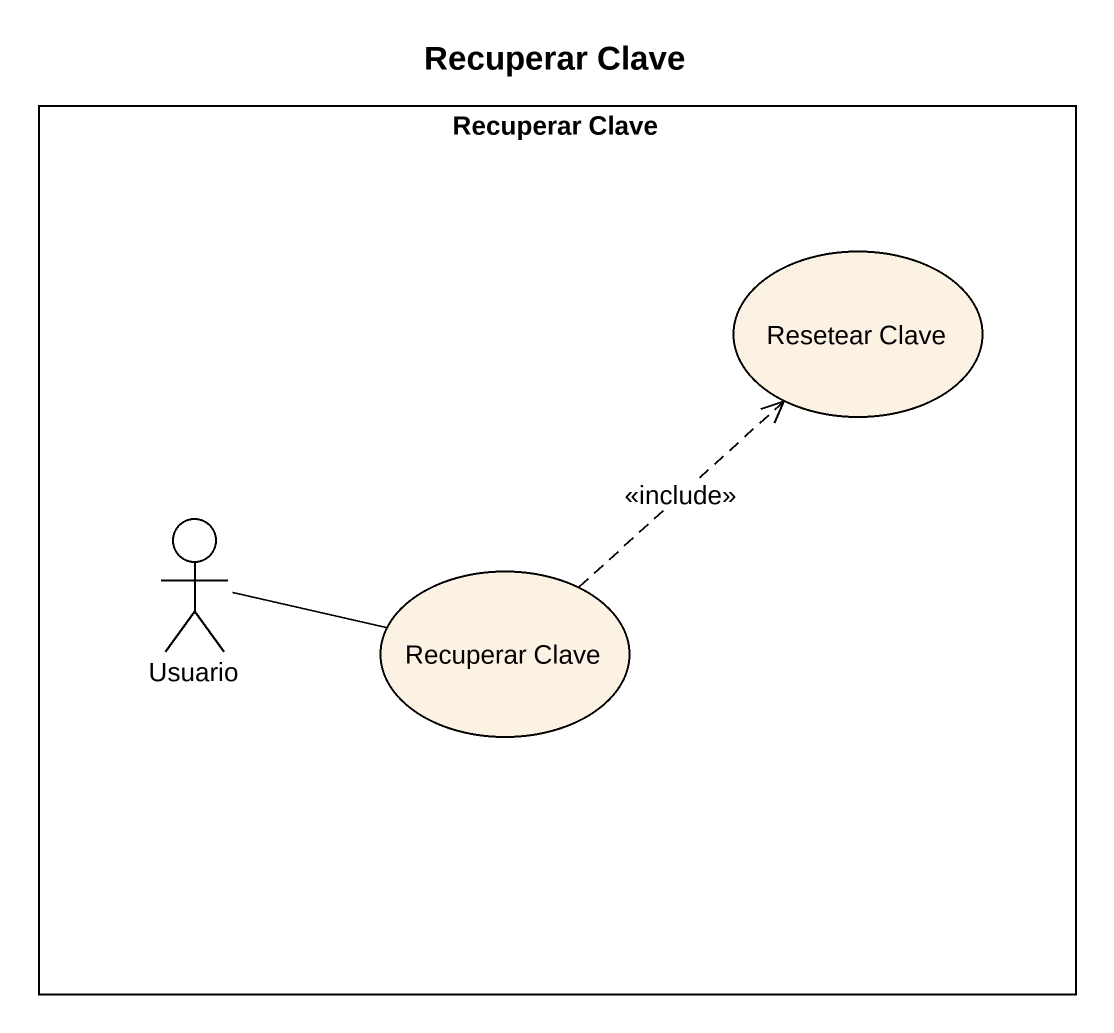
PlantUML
@startuml
title Recuperar Clave
rectangle "Recuperar Clave" as Recuperar_Clave {
  usecase "Resetear Clave" as Resetear_Clave
  actor Usuario
  usecase "Recuperar Clave" as Recuperar_Clave_2
}
Usuario -right- Recuperar_Clave_2
Recuperar_Clave_2 .up.> Resetear_Clave : <<include>>
@enduml
